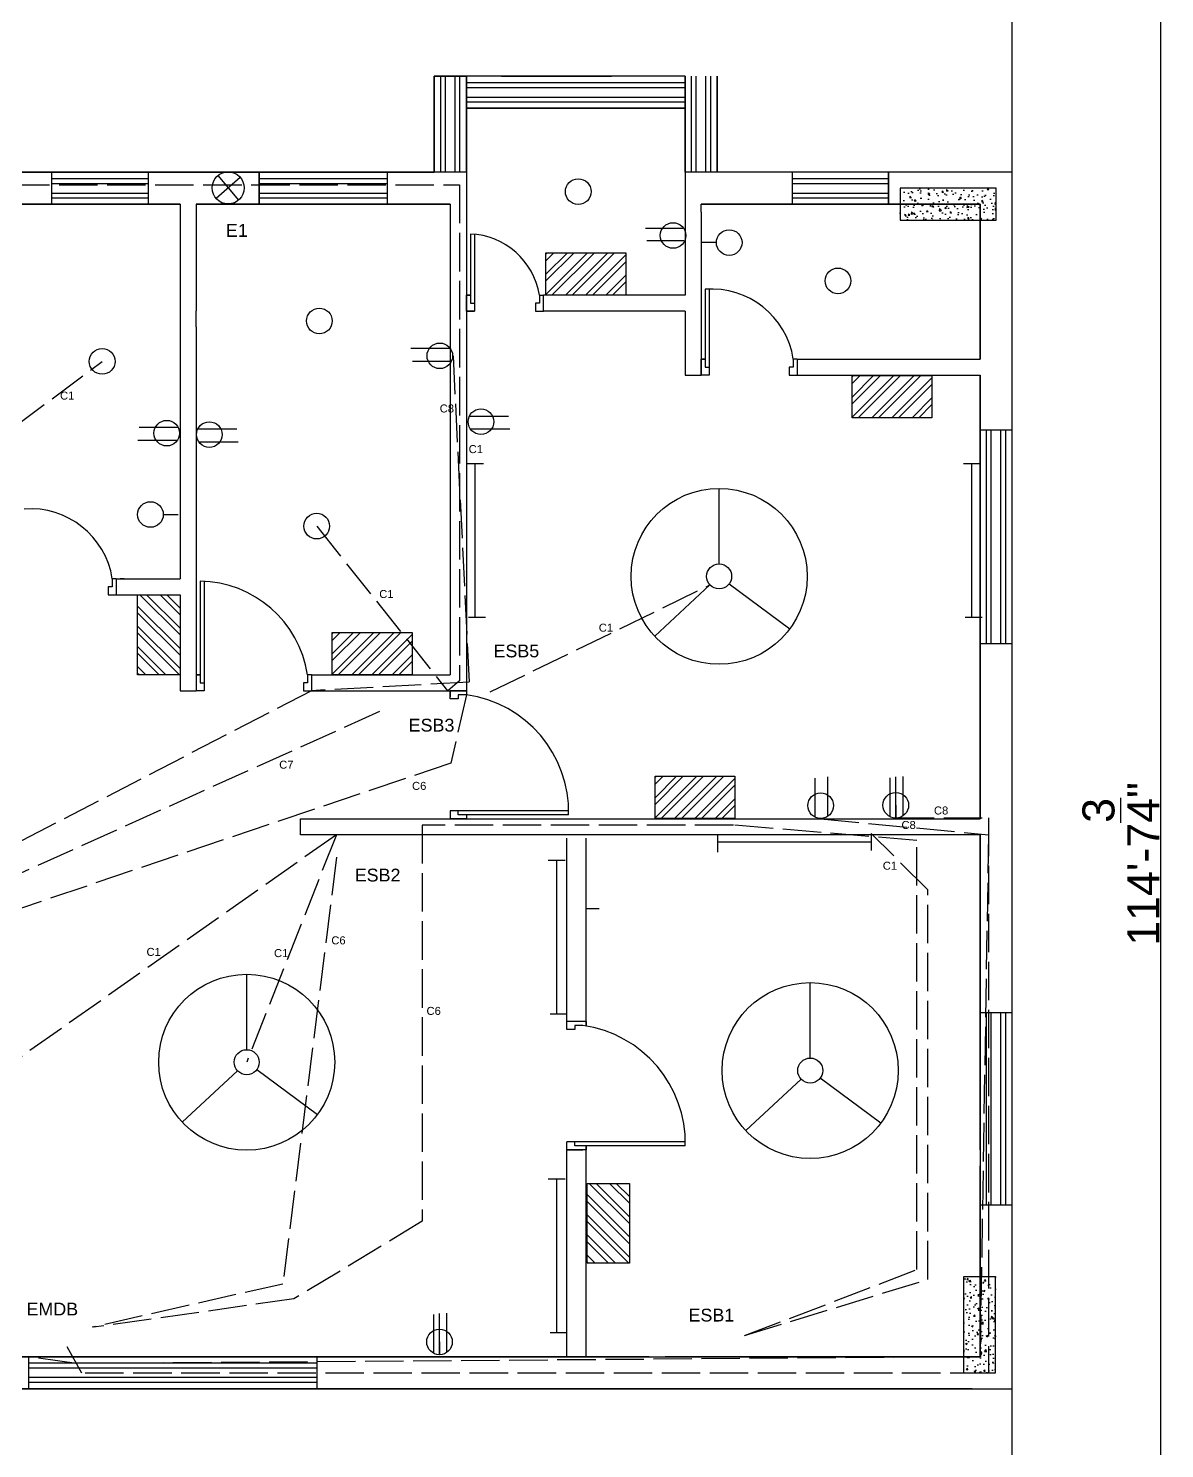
# Model space of a CAD drawing. Header units: millimetres. Extents: x 10978 to 12723, y 1038 to 2531.
# Drawn here: x 12368.4 to 12723.1, y 1573.7 to 2017.3 of the extents above; entities that cross this region are included whole.
import ezdxf

# ---------------------------------------------------------------- set-up
doc = ezdxf.new("R2010")
doc.units = ezdxf.units.MM
doc.linetypes.add('ACAD_ISO02W100', pattern=[15, 12, -3])
for name, color, linetype in [('doors', 6, 'Continuous'), ('emconduit', 1, 'ACAD_ISO02W100'), ('fittinglablem', 7, 'Continuous'), ('fittings', 7, 'Continuous'), ('windows', 40, 'Continuous')]:
    doc.layers.add(name, color=color, linetype=linetype)
doc.styles.get("Standard").update_dxf_attribs({"font": 'arial.ttf', "height": 4})
doc.dimstyles.new('dim', dxfattribs={"dimtxt": 16, "dimasz": 2.5, "dimexe": 1.25, "dimexo": 0.625, "dimtad": 1, "dimlunit": 4, "dimtxsty": 'Standard', "dimcen": 2.5, "dimadec": 0, "dimazin": 0, "dimtfac": 1, "dimtmove": 0, "dimatfit": 3, "dimfxl": 1, "dimarcsym": 0})

# ---------------------------------------------------------------- blocks, each defined once
blk = doc.blocks.new('*D68')
at = {"color": 0, "lineweight": -2, "transparency": 16777216}
for p, q in [((12676.13, 2444.25), (12723.11, 2444.25)), ((12721.86, 2441.75), (12721.86, 1070.88)), ((12676.13, 1068.38), (12723.11, 1068.38))]:
    blk.add_line(p, q, dxfattribs=at)
at = {"color": 0, "transparency": 16777216}
for points in [[(12721.44, 2441.75), (12722.27, 2441.75), (12721.86, 2444.25)], [(12721.44, 1070.88), (12722.27, 1070.88), (12721.86, 1068.38)]]:
    blk.add_solid(points, dxfattribs=at)
at = {"color": 0, "transparency": 16777216, "insert": (12709.46, 1756.31), "char_height": 4, "attachment_point": 5, "rotation": 90}
blk.add_mtext('{\\H2.5x;114\'-7{\\H1x;\\S3/4;}"}', dxfattribs=at)

msp = doc.modelspace()

# ---------------------------------------------------------------- hatches: boundary and pattern name
h = msp.add_hatch()
h.set_pattern_fill('AR-CONC', color=256, scale=0.03, angle=-90)
h.set_pattern_definition([(320, (6912.2608, -183.997), (-0.4781726, -5.46554), [0.5715, -6.2865]), (265, (6912.261, -183.997), (5.7317054, 1.0573026), [0.4572, -5.0292175]), (10.45144, (6912.221, -184.4525), (5.2535326, -4.4082374), [0.4857003, -5.3427073]), (316.1842, (6913.785, -183.997), (-1.26127, -8.132371), [0.85725, -9.42975]), (6.63556, (6913.68, -184.675), (7.422784, -7.122124), [0.728551, -8.014068]), (261.18415, (6913.785, -183.997), (7.422784, -7.122124), [0.685799, -7.543792]), (291, (6913.4038, -184.759), (-3.067956, -4.5484317), [0.5715, -6.2865]), (236, (6913.404, -184.759), (5.525639, -1.854061), [0.4572, -5.0292]), (341.451445, (6913.148, -185.138), (2.457683, -6.4024926), [0.4857003, -5.342698]), (307.5, (6912.2608, -183.997), (2.53665117, -0.0926581), [0, -4.96824, 0, -5.1054, 0, -5.04825]), (277.5, (6912.2608, -183.997), (3.0054172, -2.0045899), [0, -2.91084, 0, -4.85394, 0, -1.92405]), (237.5, (6912.2608, -182.2978), (-0.1718623, -4.06771786), [0, -1.905, 0, -5.9436, 0, -7.8867]), (227.5, (6912.2608, -181.5358), (0.7627947, -4.4438754), [0, -2.4765, 0, -3.94716, 0, -5.6007])])
h.paths.add_polyline_path([(12640.505, 1967.344), (12640.505, 1957.344), (12670.505, 1957.344), (12670.505, 1967.344)])
h = msp.add_hatch()
h.set_pattern_fill('AR-CONC', color=256, scale=0.03)
h.set_pattern_definition([(50, (7330.798, -580.077), (5.46554, -0.4781726), [0.5715, -6.2865]), (355, (7330.798, -580.077), (-1.0573026, 5.7317054), [0.4572, -5.0292175]), (100.45144, (7331.2534, -580.117), (4.4082374, 5.2535326), [0.4857, -5.3427073]), (46.1842, (7330.798, -578.553), (8.132371, -1.26127), [0.85725, -9.42975]), (96.63556, (7331.476, -578.658), (7.122124, 7.422784), [0.728551, -8.014068]), (351.18415, (7330.798, -578.553), (7.122124, 7.422784), [0.685799, -7.543792]), (21, (7331.56, -578.934), (4.5484317, -3.067956), [0.5715, -6.2865]), (326, (7331.56, -578.934), (1.854061, 5.525639), [0.4572, -5.0292]), (71.45144, (7331.939, -579.1896), (6.4024926, 2.457683), [0.4857, -5.342698]), (37.5, (7330.798, -580.077), (0.0926581, 2.53665117), [0, -4.96824, 0, -5.1054, 0, -5.04825]), (7.5, (7330.798, -580.077), (2.0045899, 3.0054172), [0, -2.91084, 0, -4.85394, 0, -1.92405]), (327.5, (7329.0987, -580.077), (4.06771786, -0.1718623), [0, -1.905, 0, -5.9436, 0, -7.8867]), (317.5, (7328.3367, -580.077), (4.4438754, 0.7627947), [0, -2.4765, 0, -3.94716, 0, -5.6007])])
h.paths.add_polyline_path([(12660.353, 1597.362), (12670.353, 1597.362), (12670.353, 1627.362), (12660.353, 1627.362)])
at = {"layer": 'fittings'}
h = msp.add_hatch(dxfattribs=at)
h.set_pattern_fill('ANSI32', color=256, scale=0.468168)
h.set_pattern_definition([(45, (11149.935, 1418.1594), (-3.1532, 3.1532), []), (45, (11152.0373, 1418.1594), (-3.1532, 3.1532), [])])
h.paths.add_polyline_path([(12529.928, 1947.216), (12529.928, 1933.988), (12554.878, 1933.988), (12554.878, 1947.216)])
h = msp.add_hatch(dxfattribs=at)
h.set_pattern_fill('ANSI32', color=256, scale=0.468168)
h.set_pattern_definition([(45, (11245.543, 1379.8175), (-3.1532, 3.1532), []), (45, (11247.645, 1379.8175), (-3.1532, 3.1532), [])])
h.paths.add_polyline_path([(12625.536, 1908.874), (12625.536, 1895.646), (12650.486, 1895.646), (12650.486, 1908.874)])
h = msp.add_hatch(dxfattribs=at)
h.set_pattern_fill('ANSI32', color=256, scale=0.468168, angle=90)
h.set_pattern_definition([(135, (12931.547, 435.407), (-3.1532, -3.1532), []), (135, (12931.547, 437.509), (-3.1532, -3.1532), [])])
h.paths.add_polyline_path([(12402.49, 1815.4), (12415.718, 1815.4), (12415.718, 1840.35), (12402.49, 1840.35)])
h = msp.add_hatch(dxfattribs=at)
h.set_pattern_fill('ANSI32', color=256, scale=0.468168)
h.set_pattern_definition([(45, (11083.2004, 1299.5873), (-3.1532, 3.1532), []), (45, (11085.3025, 1299.5873), (-3.1532, 3.1532), [])])
h.paths.add_polyline_path([(12463.193, 1828.644), (12463.193, 1815.416), (12488.144, 1815.416), (12488.144, 1828.644)])
h = msp.add_hatch(dxfattribs=at)
h.set_pattern_fill('ANSI32', color=256, scale=0.468168)
h.set_pattern_definition([(45, (11184.0164, 1254.647), (-3.1532, 3.1532), []), (45, (11186.1186, 1254.647), (-3.1532, 3.1532), [])])
h.paths.add_polyline_path([(12564.009, 1783.704), (12564.009, 1770.476), (12588.96, 1770.476), (12588.96, 1783.704)])
h = msp.add_hatch(dxfattribs=at)
h.set_pattern_fill('ANSI32', color=256, scale=0.468168, angle=90)
h.set_pattern_definition([(135, (13071.8402, 251.5853), (-3.1532, -3.1532), []), (135, (13071.8402, 253.6874), (-3.1532, -3.1532), [])])
h.paths.add_polyline_path([(12542.783, 1631.578), (12556.011, 1631.578), (12556.011, 1656.529), (12542.783, 1656.529)])

# ---------------------------------------------------------------- linework, layer by layer
for p, q in [((12675.505, 1952.344), (12675.505, 2444.248)), ((12675.505, 1068.379), (12675.505, 2434.248)), ((12505.106, 2002.344), (12495.106, 2002.344)), ((12495.106, 1992.344), (12495.106, 2002.344)), ((12505.106, 2002.344), (12495.106, 2002.344)), ((12505.106, 1972.344), (12505.106, 2002.344)), ((12583.413, 1972.344), (12583.413, 2002.344)), ((12495.106, 1972.344), (12495.106, 1992.344)), ((12495.106, 1972.344), (12495.106, 1992.344)), ((12505.106, 1972.344), (12505.106, 1992.344)), ((12573.413, 1972.344), (12573.413, 1992.344)), ((12505.106, 1972.344), (12505.106, 1959.844)), ((12573.413, 1972.344), (12573.413, 1962.344)), ((12675.505, 1972.344), (12583.413, 1972.344)), ((12675.505, 1972.344), (12583.413, 1972.344)), ((12415.718, 1962.344), (12365.81, 1962.344)), ((12415.718, 1962.344), (12415.718, 1845.35)), ((12415.718, 1962.344), (12415.718, 1845.35)), ((12500.106, 1962.344), (12420.718, 1962.344)), ((12420.718, 1962.344), (12420.718, 1929.106)), ((12665.505, 1962.344), (12578.413, 1962.344)), ((12578.413, 1959.844), (12578.413, 1962.344)), ((12665.505, 1962.344), (12665.505, 1913.992)), ((12665.505, 1962.344), (12665.505, 1913.992)), ((12675.505, 1592.362), (12675.505, 1952.344)), ((12675.505, 1592.362), (12675.505, 1952.344)), ((12675.505, 1592.362), (12675.505, 1952.344)), ((12675.505, 1592.362), (12675.505, 1952.344)), ((12675.505, 1592.362), (12675.505, 1952.344)), ((12675.505, 1592.362), (12675.505, 1952.344)), ((12675.505, 1592.362), (12675.505, 1952.344)), ((12675.505, 1592.362), (12675.505, 1952.344)), ((12573.413, 1933.992), (12529.193, 1933.992)), ((12529.193, 1928.992), (12529.193, 1933.992)), ((12420.718, 1924.106), (12420.718, 1929.106)), ((12420.718, 1924.106), (12420.718, 1929.106)), ((12573.413, 1928.992), (12529.193, 1928.992)), ((12573.413, 1928.992), (12573.413, 1908.992)), ((12420.718, 1924.106), (12420.718, 1840.35)), ((12420.718, 1924.106), (12420.718, 1840.35)), ((12578.413, 1913.992), (12578.413, 1908.992)), ((12608.432, 1913.992), (12665.505, 1913.992)), ((12608.432, 1913.992), (12608.432, 1908.992)), ((12573.413, 1908.992), (12578.413, 1908.992)), ((12608.432, 1908.992), (12665.505, 1908.992)), ((12665.505, 1908.992), (12665.505, 1770.401)), ((12665.505, 1908.992), (12665.505, 1770.401)), ((12395.83, 1845.35), (12415.718, 1845.35)), ((12395.83, 1845.35), (12395.83, 1840.35)), ((12398.311, 1845.35), (12397.061, 1845.35)), ((12398.311, 1845.35), (12397.061, 1845.35)), ((12395.811, 1840.35), (12398.311, 1840.35)), ((12395.811, 1840.35), (12398.311, 1840.35)), ((12395.83, 1840.35), (12415.718, 1840.35)), ((12395.83, 1840.35), (12415.718, 1840.35)), ((12415.718, 1840.35), (12415.718, 1810.416)), ((12415.718, 1840.35), (12415.718, 1810.416)), ((12420.718, 1840.35), (12420.718, 1810.416)), ((12420.718, 1815.416), (12420.718, 1810.416)), ((12456.738, 1815.416), (12500.106, 1815.416)), ((12456.738, 1815.416), (12500.106, 1815.416)), ((12456.738, 1815.416), (12456.738, 1810.416)), ((12415.718, 1810.416), (12420.718, 1810.416)), ((12415.718, 1810.416), (12420.718, 1810.416)), ((12456.738, 1810.416), (12500.106, 1810.416)), ((12456.738, 1810.416), (12500.106, 1810.416)), ((12500.106, 1810.416), (12505.106, 1810.416)), ((12453.307, 1765.401), (12453.307, 1770.401)), ((12453.307, 1765.401), (12453.307, 1770.401)), ((12453.307, 1770.401), (12500.106, 1770.401)), ((12453.307, 1765.401), (12453.307, 1770.401)), ((12505.106, 1770.401), (12500.106, 1770.401)), ((12505.106, 1770.401), (12665.505, 1770.401)), ((12453.307, 1767.901), (12453.307, 1767.901)), ((12453.307, 1767.901), (12453.307, 1767.901)), ((12453.307, 1767.901), (12453.307, 1767.901)), ((12665.505, 1765.401), (12453.307, 1765.401)), ((12665.505, 1765.401), (12453.307, 1765.401)), ((12665.505, 1765.401), (12453.307, 1765.401)), ((12665.505, 1765.401), (12665.505, 1667.048)), ((12665.505, 1765.401), (12665.505, 1602.362)), ((12665.505, 1764.401), (12665.505, 1765.401)), ((12536.513, 1704.567), (12536.513, 1764.401)), ((12542.513, 1705.665), (12542.513, 1764.401)), ((12536.513, 1602.362), (12536.513, 1667.048)), ((12536.513, 1602.362), (12536.513, 1667.048)), ((12542.513, 1602.362), (12542.513, 1667.048)), ((12665.505, 1662.048), (12665.505, 1602.344)), ((12223.229, 1602.362), (12562.151, 1602.362)), ((12223.234, 1602.344), (12562.151, 1602.344)), ((12542.513, 1602.362), (12536.513, 1602.362)), ((12562.151, 1602.344), (12567.151, 1602.362)), ((12567.151, 1602.362), (12627.781, 1602.362)), ((12567.151, 1602.362), (12626.735, 1602.362)), ((12593.505, 1602.344), (12627.776, 1602.344)), ((12626.735, 1602.362), (12665.505, 1602.362)), ((12665.353, 1602.362), (12665.505, 1602.362)), ((12665.505, 1602.362), (12665.505, 1602.344)), ((12675.505, 1602.362), (12675.505, 1602.344)), ((12675.505, 1602.362), (12675.505, 1602.344)), ((12675.505, 1602.362), (12675.505, 1602.344)), ((12675.505, 1602.362), (12675.505, 1602.344)), ((12295.505, 1592.362), (12627.985, 1592.362)), ((12295.505, 1592.362), (12627.985, 1592.362)), ((12295.505, 1592.362), (12627.985, 1592.362)), ((12295.505, 1592.362), (12627.985, 1592.362)), ((12295.505, 1592.362), (12627.985, 1592.362)), ((12295.505, 1592.362), (12627.985, 1592.362)), ((12295.505, 1592.362), (12627.985, 1592.362)), ((12295.505, 1592.362), (12627.985, 1592.362)), ((12663.005, 1592.362), (12665.505, 1592.362)), ((12663.005, 1592.362), (12665.505, 1592.362)), ((12663.005, 1592.362), (12665.505, 1592.362)), ((12663.005, 1592.362), (12665.505, 1592.362)), ((12663.005, 1592.362), (12665.505, 1592.362)), ((12663.005, 1592.362), (12665.505, 1592.362)), ((12663.005, 1592.362), (12665.505, 1592.362)), ((12663.005, 1592.362), (12665.505, 1592.362)), ((12663.005, 1592.362), (12665.505, 1592.362)), ((12663.005, 1592.362), (12665.505, 1592.362)), ((12663.005, 1592.362), (12665.505, 1592.362)), ((12663.005, 1592.362), (12665.505, 1592.362)), ((12663.005, 1592.362), (12665.505, 1592.362)), ((12663.005, 1592.362), (12665.505, 1592.362)), ((12663.005, 1592.362), (12665.505, 1592.362)), ((12663.005, 1592.362), (12665.505, 1592.362)), ((12663.005, 1592.362), (12665.505, 1592.362)), ((12663.005, 1592.362), (12665.505, 1592.362)), ((12663.005, 1592.362), (12665.505, 1592.362)), ((12663.005, 1592.362), (12665.505, 1592.362)), ((12663.005, 1592.362), (12665.505, 1592.362)), ((12663.005, 1592.362), (12665.505, 1592.362)), ((12663.005, 1592.362), (12665.505, 1592.362)), ((12663.005, 1592.362), (12675.505, 1592.362)), ((12675.505, 1448.362), (12675.505, 1592.362))]:
    msp.add_line(p, q)
for points in [[(12272.597, 1972.344), (12495.106, 1972.344)], [(12495.106, 1972.344), (12272.597, 1972.344)], [(12495.106, 1972.344), (12272.597, 1972.344)], [(12495.106, 1972.344), (12272.597, 1972.344)], [(12495.106, 1972.344), (12277.597, 1972.344)], [(12495.106, 1972.344), (12277.597, 1972.344)], [(12495.106, 1972.344), (12277.597, 1972.344)], [(12495.106, 1972.344), (12277.597, 1972.344)], [(12675.505, 1842.362), (12675.505, 1972.344), (12583.413, 1972.344)], [(12675.505, 1842.362), (12675.505, 1972.344), (12583.413, 1972.344)], [(12415.718, 1962.344), (12365.81, 1962.344)], [(12365.81, 1962.344), (12415.718, 1962.344)], [(12415.718, 1962.344), (12365.81, 1962.344)], [(12500.106, 1962.344), (12420.718, 1962.344)], [(12420.718, 1962.344), (12500.106, 1962.344)], [(12500.106, 1962.344), (12420.718, 1962.344)], [(12500.106, 1962.344), (12500.106, 1924.106)], [(12573.413, 1962.344), (12573.413, 1933.992)], [(12665.505, 1913.992), (12665.505, 1962.344), (12578.413, 1962.344)], [(12578.413, 1962.344), (12665.505, 1962.344), (12665.505, 1913.992)], [(12665.505, 1913.992), (12665.505, 1962.344), (12578.413, 1962.344)], [(12665.505, 1913.992), (12665.505, 1962.344), (12578.413, 1962.344)], [(12665.505, 1913.992), (12665.505, 1962.344), (12578.413, 1962.344)], [(12505.106, 1959.844), (12505.106, 1908.992)], [(12578.413, 1959.844), (12578.413, 1908.992)], [(12500.106, 1924.106), (12500.106, 1815.416)], [(12500.106, 1924.106), (12500.106, 1815.416)], [(12505.106, 1908.992), (12505.106, 1810.416)], [(12505.106, 1908.992), (12505.106, 1810.416)], [(12665.505, 1770.401), (12665.505, 1908.992)], [(12665.505, 1908.992), (12665.505, 1770.401)], [(12665.505, 1770.401), (12665.505, 1908.992)], [(12665.505, 1765.401), (12665.505, 1667.048)], [(12665.505, 1667.048), (12665.505, 1765.401)], [(12665.505, 1765.401), (12665.505, 1667.048)], [(12665.505, 1662.048), (12665.505, 1602.362), (12567.151, 1602.362)], [(12665.505, 1602.344), (12665.505, 1662.048)], [(12665.505, 1662.048), (12665.505, 1602.362)], [(12562.151, 1602.362), (12223.229, 1602.362)], [(12562.151, 1602.362), (12223.229, 1602.362)], [(12223.234, 1602.344), (12562.151, 1602.344)], [(12627.781, 1602.362), (12567.151, 1602.362)], [(12593.505, 1602.344), (12627.776, 1602.344)], [(12665.505, 1602.362), (12665.353, 1602.362)], [(12665.505, 1602.344), (12665.505, 1602.362)], [(12627.985, 1592.362), (12295.505, 1592.362)], [(12627.985, 1592.362), (12295.505, 1592.362)], [(12627.985, 1592.362), (12295.505, 1592.362)], [(12627.985, 1592.362), (12295.505, 1592.362)], [(12627.985, 1592.362), (12295.505, 1592.362)], [(12627.985, 1592.362), (12295.505, 1592.362)], [(12627.985, 1592.362), (12295.505, 1592.362)], [(12663.005, 1592.362), (12295.505, 1592.362)]]:
    msp.add_lwpolyline(points)
for points in [[(12640.505, 1967.344), (12640.505, 1957.344), (12670.505, 1957.344), (12670.505, 1967.344)], [(12665.505, 1962.344), (12665.505, 1962.344)], [(12665.505, 1962.344), (12665.505, 1962.344)], [(12660.353, 1597.362), (12670.353, 1597.362), (12670.353, 1627.362), (12660.353, 1627.362)]]:
    msp.add_lwpolyline(points, close=True)
msp.add_arc((12629.505, 1602.344), 36, 179.97214, 180)
at = {"layer": 'doors', "color": 215, "true_color": 0xa953a0}
for p, q in [((12506.356, 1953.047), (12506.356, 1931.492)), ((12506.356, 1953.047), (12506.356, 1931.492)), ((12507.606, 1952.966), (12507.606, 1928.992)), ((12507.606, 1952.949), (12507.606, 1928.992)), ((12506.356, 1933.992), (12505.106, 1933.992)), ((12527.943, 1933.992), (12529.193, 1933.992)), ((12527.943, 1933.992), (12527.943, 1931.492)), ((12529.193, 1928.992), (12529.193, 1933.992)), ((12579.663, 1935.804), (12579.663, 1911.492)), ((12580.913, 1935.869), (12580.913, 1908.992)), ((12506.356, 1931.492), (12507.606, 1931.492)), ((12506.356, 1931.492), (12507.606, 1931.492)), ((12526.693, 1931.492), (12526.693, 1928.992)), ((12527.943, 1931.492), (12526.693, 1931.492)), ((12579.663, 1933.047), (12579.663, 1911.492)), ((12580.913, 1932.949), (12580.913, 1908.992)), ((12505.106, 1928.992), (12507.606, 1928.992)), ((12507.606, 1928.992), (12505.106, 1928.992)), ((12505.106, 1928.992), (12507.606, 1928.992)), ((12526.693, 1928.992), (12529.193, 1928.992)), ((12526.693, 1928.992), (12529.193, 1928.992)), ((12578.413, 1913.992), (12579.663, 1913.992)), ((12579.663, 1913.992), (12578.413, 1913.992)), ((12578.413, 1908.992), (12578.413, 1913.992)), ((12578.413, 1913.992), (12578.413, 1908.992)), ((12607.182, 1913.992), (12607.182, 1911.492)), ((12608.432, 1913.992), (12607.182, 1913.992)), ((12607.182, 1913.992), (12607.182, 1911.492)), ((12608.432, 1913.992), (12608.432, 1908.992)), ((12580.913, 1908.992), (12578.413, 1908.992)), ((12579.663, 1911.492), (12580.913, 1911.492)), ((12579.663, 1911.492), (12580.913, 1911.492)), ((12605.932, 1911.492), (12605.932, 1908.992)), ((12607.182, 1911.492), (12605.932, 1911.492)), ((12605.932, 1911.492), (12605.932, 1908.992)), ((12605.932, 1908.992), (12608.432, 1908.992)), ((12394.58, 1845.35), (12394.58, 1842.85)), ((12395.83, 1845.35), (12394.58, 1845.35)), ((12394.58, 1845.35), (12394.58, 1842.85)), ((12394.58, 1845.35), (12394.58, 1842.85)), ((12394.58, 1845.35), (12394.58, 1842.85)), ((12395.83, 1845.35), (12395.83, 1840.35)), ((12395.83, 1845.35), (12395.83, 1840.35)), ((12393.33, 1842.85), (12393.33, 1840.35)), ((12394.58, 1842.85), (12393.33, 1842.85)), ((12393.33, 1842.85), (12393.33, 1840.35)), ((12393.33, 1842.85), (12393.33, 1840.35)), ((12394.58, 1842.85), (12393.33, 1842.85)), ((12393.33, 1842.85), (12393.33, 1840.35)), ((12421.968, 1844.579), (12421.968, 1812.916)), ((12421.968, 1844.579), (12421.968, 1812.916)), ((12423.218, 1844.543), (12423.218, 1810.416)), ((12423.218, 1844.543), (12423.218, 1810.416)), ((12393.33, 1840.35), (12395.83, 1840.35)), ((12420.718, 1815.416), (12420.718, 1810.416)), ((12420.718, 1815.416), (12420.718, 1810.416)), ((12455.488, 1815.416), (12455.488, 1812.916)), ((12456.738, 1815.416), (12455.488, 1815.416)), ((12455.488, 1815.416), (12455.488, 1812.916)), ((12455.488, 1815.416), (12455.488, 1812.916)), ((12456.738, 1815.416), (12455.488, 1815.416)), ((12455.488, 1815.416), (12455.488, 1812.916)), ((12456.738, 1815.416), (12456.738, 1810.416)), ((12456.738, 1815.416), (12456.738, 1810.416)), ((12423.218, 1810.416), (12420.718, 1810.416)), ((12423.218, 1810.416), (12420.718, 1810.416)), ((12421.968, 1812.916), (12423.218, 1812.916)), ((12421.968, 1812.916), (12423.218, 1812.916)), ((12454.238, 1812.916), (12454.238, 1810.416)), ((12455.488, 1812.916), (12454.238, 1812.916)), ((12454.238, 1812.916), (12454.238, 1810.416)), ((12454.238, 1812.916), (12454.238, 1810.416)), ((12455.488, 1812.916), (12454.238, 1812.916)), ((12454.238, 1812.916), (12454.238, 1810.416)), ((12454.238, 1810.416), (12456.738, 1810.416)), ((12454.238, 1810.416), (12456.738, 1810.416)), ((12505.106, 1810.421), (12500.106, 1810.421)), ((12500.106, 1807.921), (12500.106, 1810.421)), ((12505.106, 1810.421), (12500.106, 1810.421)), ((12500.106, 1807.921), (12500.106, 1810.421)), ((12505.106, 1810.421), (12505.106, 1809.171)), ((12505.106, 1810.421), (12505.106, 1809.171)), ((12502.606, 1807.921), (12500.106, 1807.921)), ((12502.606, 1807.921), (12500.106, 1807.921)), ((12505.106, 1809.171), (12502.606, 1809.171)), ((12502.606, 1809.171), (12502.606, 1807.921)), ((12505.106, 1809.171), (12502.606, 1809.171)), ((12502.606, 1809.171), (12502.606, 1807.921)), ((12528.857, 1772.901), (12500.106, 1772.901)), ((12537.03, 1772.901), (12500.106, 1772.901)), ((12500.106, 1772.901), (12500.106, 1770.401)), ((12505.106, 1770.401), (12500.106, 1770.401)), ((12502.606, 1771.651), (12502.606, 1772.901)), ((12502.606, 1771.651), (12502.606, 1772.901)), ((12528.821, 1771.651), (12502.606, 1771.651)), ((12537.053, 1771.651), (12502.606, 1771.651)), ((12542.513, 1707.067), (12536.513, 1707.067)), ((12536.513, 1704.567), (12536.513, 1707.067)), ((12539.013, 1704.567), (12536.513, 1704.567)), ((12541.513, 1705.817), (12539.013, 1705.817)), ((12539.013, 1705.817), (12539.013, 1704.567)), ((12542.474, 1707.067), (12542.474, 1705.817)), ((12565.264, 1669.548), (12536.513, 1669.548)), ((12573.437, 1669.548), (12536.513, 1669.548)), ((12536.513, 1667.048), (12536.513, 1669.548)), ((12539.013, 1668.298), (12539.013, 1669.548)), ((12539.013, 1668.298), (12539.013, 1669.548)), ((12565.228, 1668.298), (12539.013, 1668.298)), ((12573.459, 1668.298), (12539.013, 1668.298)), ((12542.529, 1668.298), (12542.529, 1667.048)), ((12542.529, 1667.048), (12542.529, 1668.298)), ((12541.513, 1667.048), (12536.513, 1667.048)), ((12536.513, 1667.048), (12541.513, 1667.048)), ((12542.529, 1667.048), (12536.513, 1667.048))]:
    msp.add_line(p, q, dxfattribs=at)
at = {"layer": 'doors'}
for p, q in [((12505.106, 1933.992), (12506.356, 1933.992)), ((12505.106, 1928.992), (12505.106, 1933.992)), ((12505.106, 1933.992), (12506.356, 1933.992)), ((12505.106, 1928.992), (12505.106, 1933.992)), ((12420.718, 1815.416), (12421.968, 1815.416)), ((12420.718, 1815.416), (12421.968, 1815.416)), ((12500.106, 1772.901), (12500.106, 1770.401)), ((12500.106, 1770.401), (12505.106, 1770.401))]:
    msp.add_line(p, q, dxfattribs=at)
at = {"layer": 'doors', "color": 215, "true_color": 0xa953a0}
for points in [[(12579.663, 1913.992), (12578.413, 1913.992)], [(12421.968, 1815.416), (12420.718, 1815.416)], [(12421.968, 1815.416), (12420.718, 1815.416)], [(12500.106, 1810.421), (12500.106, 1808.476)], [(12500.106, 1810.421), (12500.106, 1808.476)], [(12505.106, 1771.651), (12505.106, 1770.401)], [(12505.106, 1771.651), (12505.106, 1770.401)], [(12542.529, 1668.298), (12542.529, 1667.048)]]:
    msp.add_lwpolyline(points, dxfattribs=at)
at = {"layer": 'doors'}
msp.add_lwpolyline([(12500.106, 1772.901), (12500.106, 1770.401)], dxfattribs=at)
at = {"layer": 'doors', "color": 215, "true_color": 0xa953a0}
for centre, radius, start, end in [((12505.51, 1930.332), 22.73, 9.26547, 87.86572), ((12581.639, 1910.031), 25.849, 8.81558, 94.38491), ((12369.036, 1841.389), 25.849, 8.81558, 94.38491), ((12369.036, 1841.389), 25.849, 8.81558, 94.38491), ((12421.614, 1810.326), 34.254, 8.54476, 89.40715), ((12421.614, 1810.326), 34.254, 8.54476, 89.40715), ((12500.045, 1772.501), 37.018, 358.68502, 82.1411), ((12536.451, 1669.147), 37.018, 358.68502, 82.1411)]:
    msp.add_arc(centre, radius, start, end, dxfattribs=at)
at = {"layer": 'emconduit'}
for p, q in [((12362.967, 1968.396), (12502.922, 1968.396)), ((12502.922, 1968.396), (12502.922, 1813.549)), ((12363.74, 1892.579), (12391.409, 1913.272)), ((12500.944, 1915.016), (12505.993, 1813.099)), ((12458.382, 1861.83), (12499.255, 1810.411)), ((12512.537, 1810.037), (12581.179, 1843.47)), ((12456.738, 1810.416), (12331.814, 1745.661)), ((12505.993, 1813.099), (12456.738, 1810.416)), ((12502.922, 1813.549), (12499.359, 1810.397)), ((12505.106, 1809.171), (12500.286, 1787.819)), ((12477.949, 1803.871), (12343.041, 1743.084)), ((12500.286, 1787.819), (12350.423, 1737.187)), ((12615.749, 1770.401), (12668.119, 1765.401)), ((12639.188, 1770.742), (12668.119, 1770.742)), ((12668.119, 1770.742), (12668.119, 1597.31)), ((12464.544, 1765.401), (12362.105, 1693.276)), ((12464.544, 1765.401), (12436.529, 1694.394)), ((12588.486, 1768.407), (12491.336, 1768.407)), ((12491.336, 1768.407), (12491.336, 1644.719)), ((12645.76, 1763.668), (12588.486, 1768.407)), ((12649.211, 1748.234), (12631.47, 1765.841)), ((12668.119, 1765.401), (12665.505, 1602.362)), ((12645.76, 1629.6), (12645.76, 1763.668)), ((12464.566, 1758.426), (12447.803, 1625.103)), ((12649.211, 1626.555), (12649.211, 1748.234)), ((12491.336, 1644.719), (12451.295, 1620.451)), ((12591.996, 1608.995), (12645.76, 1629.6)), ((12447.803, 1625.103), (12388.319, 1611.613)), ((12591.996, 1608.995), (12649.211, 1626.555)), ((12451.295, 1620.451), (12388.72, 1611.604)), ((12383.408, 1600.262), (12368.456, 1602.362)), ((12385.074, 1597.31), (12380.467, 1605.472)), ((12665.505, 1602.362), (12383.408, 1600.262)), ((12668.119, 1597.31), (12385.074, 1597.31))]:
    msp.add_line(p, q, dxfattribs=at)
at = {"layer": 'fittings'}
for p, q in [((12434.51, 1970.753), (12427.014, 1964.135)), ((12427.566, 1971.289), (12430.762, 1967.444)), ((12430.762, 1967.444), (12433.958, 1963.599)), ((12572.684, 1954.734), (12561.086, 1954.734)), ((12572.96, 1950.905), (12561.494, 1950.905)), ((12583.171, 1950.371), (12578.543, 1950.371)), ((12500.012, 1917.257), (12487.828, 1917.257)), ((12500.302, 1913.235), (12488.256, 1913.235)), ((12506.192, 1896.208), (12518.237, 1896.208)), ((12415.048, 1892.623), (12403.002, 1892.623)), ((12421.406, 1892.181), (12433.452, 1892.181)), ((12506.481, 1892.186), (12518.666, 1892.186)), ((12414.758, 1888.601), (12402.574, 1888.601)), ((12421.696, 1888.159), (12433.88, 1888.159)), ((12505.184, 1881.419), (12510.492, 1881.419)), ((12507.838, 1873.072), (12507.838, 1881.419)), ((12507.838, 1833.419), (12507.838, 1881.419)), ((12660.283, 1881.419), (12665.59, 1881.419)), ((12662.936, 1873.072), (12662.936, 1881.419)), ((12662.936, 1833.419), (12662.936, 1881.419)), ((12507.838, 1833.419), (12507.838, 1873.072)), ((12584.037, 1850.03), (12584.037, 1873.6)), ((12662.936, 1833.419), (12662.936, 1873.072)), ((12410.49, 1865.445), (12415.118, 1865.445)), ((12581.179, 1843.47), (12563.914, 1827.424)), ((12587.172, 1843.803), (12606.107, 1829.766)), ((12505.782, 1833.419), (12511.089, 1833.419)), ((12660.88, 1833.419), (12666.188, 1833.419)), ((12617.99, 1771.333), (12617.99, 1783.517)), ((12637.416, 1771.168), (12637.416, 1783.214)), ((12639.188, 1770.742), (12639.188, 1783.49)), ((12641.439, 1771.458), (12641.439, 1783.642)), ((12613.968, 1771.043), (12613.968, 1783.089)), ((12639.188, 1774.642), (12639.188, 1770.742)), ((12631.47, 1765.841), (12631.47, 1760.533)), ((12583.47, 1765.243), (12583.47, 1759.936)), ((12583.47, 1763.187), (12623.124, 1763.187)), ((12583.47, 1763.187), (12631.47, 1763.187)), ((12623.124, 1763.187), (12631.47, 1763.187)), ((12530.664, 1757.519), (12535.971, 1757.519)), ((12533.318, 1749.173), (12533.318, 1757.519)), ((12533.318, 1709.519), (12533.318, 1757.519)), ((12533.318, 1709.519), (12533.318, 1749.173)), ((12546.563, 1742.33), (12542.664, 1742.33)), ((12436.529, 1698.296), (12436.529, 1721.867)), ((12612.465, 1695.689), (12612.465, 1719.259)), ((12531.261, 1709.519), (12536.569, 1709.519)), ((12433.67, 1691.737), (12416.405, 1675.691)), ((12439.664, 1692.07), (12458.599, 1678.033)), ((12609.606, 1689.13), (12592.341, 1673.083)), ((12615.6, 1689.462), (12634.535, 1675.425)), ((12530.664, 1657.981), (12535.971, 1657.981)), ((12533.318, 1649.634), (12533.318, 1657.981)), ((12533.318, 1609.981), (12533.318, 1657.981)), ((12533.318, 1609.981), (12533.318, 1649.634)), ((12494.957, 1603.56), (12494.957, 1615.606)), ((12496.728, 1603.135), (12496.728, 1615.883)), ((12498.979, 1603.85), (12498.979, 1616.034)), ((12496.728, 1607.034), (12496.728, 1603.135)), ((12531.261, 1609.981), (12536.569, 1609.981)), ((12627.985, 1592.362), (12663.005, 1592.362)), ((12627.985, 1592.362), (12663.005, 1592.362)), ((12627.985, 1592.362), (12663.005, 1592.362)), ((12627.985, 1592.362), (12663.005, 1592.362)), ((12663.005, 1592.362), (12675.505, 1592.362)), ((12663.005, 1592.362), (12675.505, 1592.362)), ((12663.005, 1592.362), (12675.505, 1592.362)), ((12663.005, 1592.362), (12675.505, 1592.362))]:
    msp.add_line(p, q, dxfattribs=at)
for points in [[(12529.928, 1947.216), (12554.878, 1947.216), (12554.878, 1933.988), (12529.928, 1933.988)], [(12625.536, 1908.874), (12650.486, 1908.874), (12650.486, 1895.646), (12625.536, 1895.646)], [(12402.49, 1815.4), (12402.49, 1840.35), (12415.718, 1840.35), (12415.718, 1815.4)], [(12463.193, 1828.644), (12488.144, 1828.644), (12488.144, 1815.416), (12463.193, 1815.416)], [(12564.009, 1783.704), (12588.96, 1783.704), (12588.96, 1770.476), (12564.009, 1770.476)], [(12542.783, 1631.578), (12542.783, 1656.529), (12556.011, 1656.529), (12556.011, 1631.578)]]:
    msp.add_lwpolyline(points, close=True, dxfattribs=at)
for centre, radius in [((12430.762, 1967.444), 5), ((12540.046, 1966.294), 4.013), ((12569.653, 1952.591), 4), ((12587.171, 1950.371), 4), ((12621.138, 1938.412), 4.013), ((12459.231, 1925.886), 4.013), ((12391.409, 1913.272), 4.013), ((12496.828, 1915.006), 4), ((12411.574, 1890.852), 4), ((12424.88, 1890.41), 4), ((12509.665, 1894.437), 4), ((12584.037, 1846.127), 27.473), ((12406.49, 1865.445), 4), ((12458.382, 1861.83), 4.013), ((12584.037, 1846.127), 3.903), ((12615.739, 1774.517), 4), ((12639.188, 1774.642), 4), ((12436.529, 1694.394), 27.473), ((12612.465, 1691.786), 27.473), ((12436.529, 1694.394), 3.903), ((12612.465, 1691.786), 3.903), ((12496.728, 1607.034), 4)]:
    msp.add_circle(centre, radius, dxfattribs=at)
at = {"layer": 'windows'}
for p, q in [((12495.106, 1992.344), (12495.106, 2002.344)), ((12495.106, 1983.356), (12495.106, 2002.344)), ((12495.106, 2002.344), (12495.106, 1972.344)), ((12495.106, 2002.344), (12495.106, 1972.344)), ((12505.106, 1989.844), (12505.106, 2002.344)), ((12573.413, 2002.344), (12505.106, 2002.344)), ((12573.413, 2002.344), (12505.106, 2002.344)), ((12505.106, 2002.344), (12505.106, 1972.344)), ((12516.118, 2002.344), (12550.453, 2002.344)), ((12573.413, 1983.356), (12573.413, 2002.344)), ((12573.413, 2002.344), (12573.413, 1972.344)), ((12573.413, 2002.344), (12573.413, 1972.344)), ((12583.413, 2002.344), (12583.413, 1972.344)), ((12573.413, 1992.344), (12505.106, 1992.344)), ((12405.723, 1972.344), (12405.723, 1962.344)), ((12431.626, 1972.344), (12465.961, 1972.344)), ((12440.413, 1972.344), (12440.413, 1962.344)), ((12505.106, 1972.344), (12495.106, 1972.344)), ((12583.413, 1972.344), (12573.413, 1972.344)), ((12636.913, 1962.344), (12636.913, 1972.344)), ((12368.456, 1602.362), (12368.456, 1602.344))]:
    msp.add_line(p, q, dxfattribs=at)
at = {"layer": 'windows', "color": 31, "true_color": 0xfecc66}
for p, q in [((12495.106, 2002.344), (12495.106, 1992.344)), ((12495.106, 2002.344), (12505.106, 2002.344)), ((12505.106, 1992.344), (12505.106, 2002.344)), ((12375.723, 1962.344), (12375.723, 1972.344)), ((12405.723, 1972.344), (12405.723, 1962.344)), ((12440.413, 1962.344), (12440.413, 1972.344)), ((12480.411, 1972.344), (12480.411, 1962.344)), ((12505.106, 1972.344), (12495.106, 1972.344)), ((12583.413, 1972.344), (12573.413, 1972.344)), ((12606.913, 1962.344), (12606.913, 1972.344)), ((12636.913, 1972.344), (12636.913, 1962.344)), ((12665.505, 1891.879), (12675.505, 1891.879)), ((12665.505, 1825.157), (12675.505, 1825.157)), ((12665.505, 1709.883), (12675.505, 1709.883)), ((12665.505, 1649.883), (12675.505, 1649.883)), ((12368.456, 1602.362), (12368.456, 1592.362)), ((12458.456, 1602.362), (12458.456, 1592.362))]:
    msp.add_line(p, q, dxfattribs=at)
for points in [[(12497.106, 1972.344), (12497.106, 2002.344)], [(12498.606, 1972.344), (12498.606, 2002.344)], [(12501.606, 1972.344), (12501.606, 2002.344)], [(12503.106, 1972.344), (12503.106, 2002.344)], [(12575.413, 1972.344), (12575.413, 2002.344)], [(12576.913, 1972.344), (12576.913, 2002.344)], [(12579.913, 1972.344), (12579.913, 2002.344)], [(12581.413, 1972.344), (12581.413, 2002.344)], [(12505.106, 2000.344), (12573.413, 2000.344)], [(12505.106, 1998.844), (12573.413, 1998.844)], [(12505.106, 1995.844), (12573.413, 1995.844)], [(12505.106, 1994.344), (12573.413, 1994.344)], [(12375.723, 1970.344), (12405.723, 1970.344)], [(12440.413, 1970.344), (12480.411, 1970.344)], [(12606.913, 1970.344), (12636.913, 1970.344)], [(12375.723, 1968.844), (12405.723, 1968.844)], [(12375.723, 1965.844), (12405.723, 1965.844)], [(12440.413, 1968.844), (12480.411, 1968.844)], [(12440.413, 1965.844), (12480.411, 1965.844)], [(12606.913, 1968.844), (12636.913, 1968.844)], [(12606.913, 1965.844), (12636.913, 1965.844)], [(12375.723, 1964.344), (12405.723, 1964.344)], [(12440.413, 1964.344), (12480.411, 1964.344)], [(12606.913, 1964.344), (12636.913, 1964.344)], [(12667.505, 1825.157), (12667.505, 1891.879)], [(12669.005, 1825.157), (12669.005, 1891.879)], [(12672.005, 1825.157), (12672.005, 1891.879)], [(12673.505, 1825.157), (12673.505, 1891.879)], [(12667.505, 1825.157), (12667.505, 1858.583)], [(12669.005, 1825.157), (12669.005, 1858.583)], [(12672.005, 1825.157), (12672.005, 1858.583)], [(12673.505, 1825.157), (12673.505, 1858.583)], [(12667.505, 1649.883), (12667.505, 1709.883)], [(12669.005, 1649.883), (12669.005, 1709.883)], [(12672.005, 1649.883), (12672.005, 1709.883)], [(12673.505, 1649.883), (12673.505, 1709.883)], [(12458.456, 1600.362), (12368.456, 1600.362)], [(12458.456, 1598.862), (12368.456, 1598.862)], [(12458.456, 1595.862), (12368.456, 1595.862)], [(12458.456, 1594.362), (12368.456, 1594.362)]]:
    msp.add_lwpolyline(points, dxfattribs=at)
at = {"layer": 'windows'}
for points in [[(12505.106, 2002.344), (12505.106, 1972.344)], [(12505.106, 1972.344), (12505.106, 2002.344)], [(12505.106, 2002.344), (12505.106, 1972.344)], [(12505.106, 2002.344), (12505.106, 1972.344)], [(12583.413, 2002.344), (12583.413, 1972.344)], [(12583.413, 1972.344), (12583.413, 2002.344)], [(12583.413, 2002.344), (12583.413, 1972.344)], [(12583.413, 2002.344), (12583.413, 1972.344)], [(12573.413, 1992.344), (12505.106, 1992.344)], [(12505.106, 1992.344), (12573.413, 1992.344)], [(12573.413, 1992.344), (12505.106, 1992.344)], [(12573.413, 1992.344), (12505.106, 1992.344)], [(12480.411, 1972.344), (12480.411, 1962.344)], [(12665.505, 1807.735), (12665.505, 1891.879)]]:
    msp.add_lwpolyline(points, dxfattribs=at)

# ---------------------------------------------------------------- texts
at = {"insert": (12430.03, 1956.17), "char_height": 4, "attachment_point": 1}
msp.add_mtext_dynamic_manual_height_columns('E1', width=6.87297, gutter_width=20, heights=[0], dxfattribs=at)
at = {"layer": 'fittinglablem'}
for s, p in [('C1', (12378.262, 1901.332)), ('C8', (12496.801, 1897.313)), ('C1', (12505.824, 1884.622)), ('C1', (12477.921, 1839.362)), ('C1', (12546.46, 1828.85)), ('C7', (12446.681, 1786.06)), ('C6', (12488.163, 1779.434)), ('C8', (12651.101, 1771.754)), ('C8', (12640.961, 1767.228)), ('C1', (12635.119, 1754.507)), ('C1', (12405.258, 1727.586)), ('C6', (12462.958, 1731.195)), ('C1', (12445.061, 1727.209)), ('C6', (12492.672, 1709.157))]:
    msp.add_text(s, height=2.5, dxfattribs=at).set_placement(p)
at = {"layer": 'fittinglablem', "insert": (12513.579, 1824.821), "char_height": 4, "attachment_point": 1, "rotation": 0.085}
msp.add_mtext_dynamic_manual_height_columns('ESB5', width=9.99418, gutter_width=12.5, heights=[0], dxfattribs=at)
at = {"layer": 'fittinglablem', "char_height": 4, "attachment_point": 1}
for s, width, insert in [('ESB3', 9.99418, (12487.093, 1801.656)), ('ESB2', 9.99418, (12470.259, 1754.833)), ('EMDB', 12.80425, (12367.771, 1619.278)), ('ESB1', 9.99418, (12574.468, 1617.396))]:
    msp.add_mtext_dynamic_manual_height_columns(s, width=width, gutter_width=12.5, heights=[0], dxfattribs=dict(at, insert=insert))

# ---------------------------------------------------------------- dimensions: what is measured, and where the dimension line sits
dim = msp.add_aligned_dim(p1=(12675.505, 2444.248), p2=(12675.505, 1068.379), distance=46.351, text='{\\H2.5x;<>}', dimstyle='dim')
dim.commit()
dim.dimension.update_dxf_attribs({"geometry": '*D68', "text_midpoint": (12709.455, 1756.313)})

doc.saveas('drawing.dxf')
